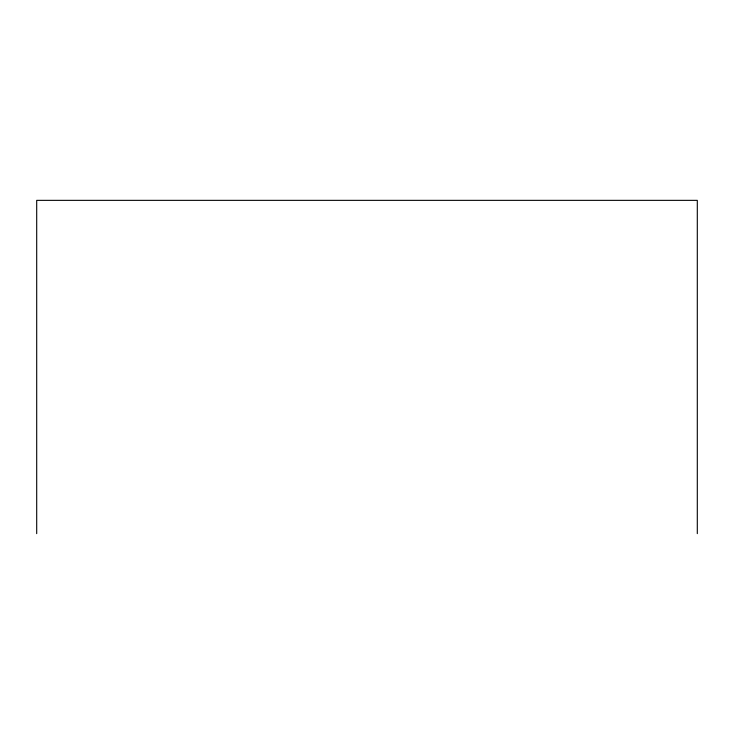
<?xml version="1.0" encoding="UTF-8"?>
<svg xmlns="http://www.w3.org/2000/svg" width="734" height="734" viewBox="0 0 734 734"><rect width="100%" height="100%" fill="white"/><g stroke="black" fill="none" stroke-linecap="round" stroke-linejoin="round"><path stroke-width="1.1" d="M697.3 533.646L697.3 200.354L36.7 200.354L36.7 533.646"/></g></svg>
